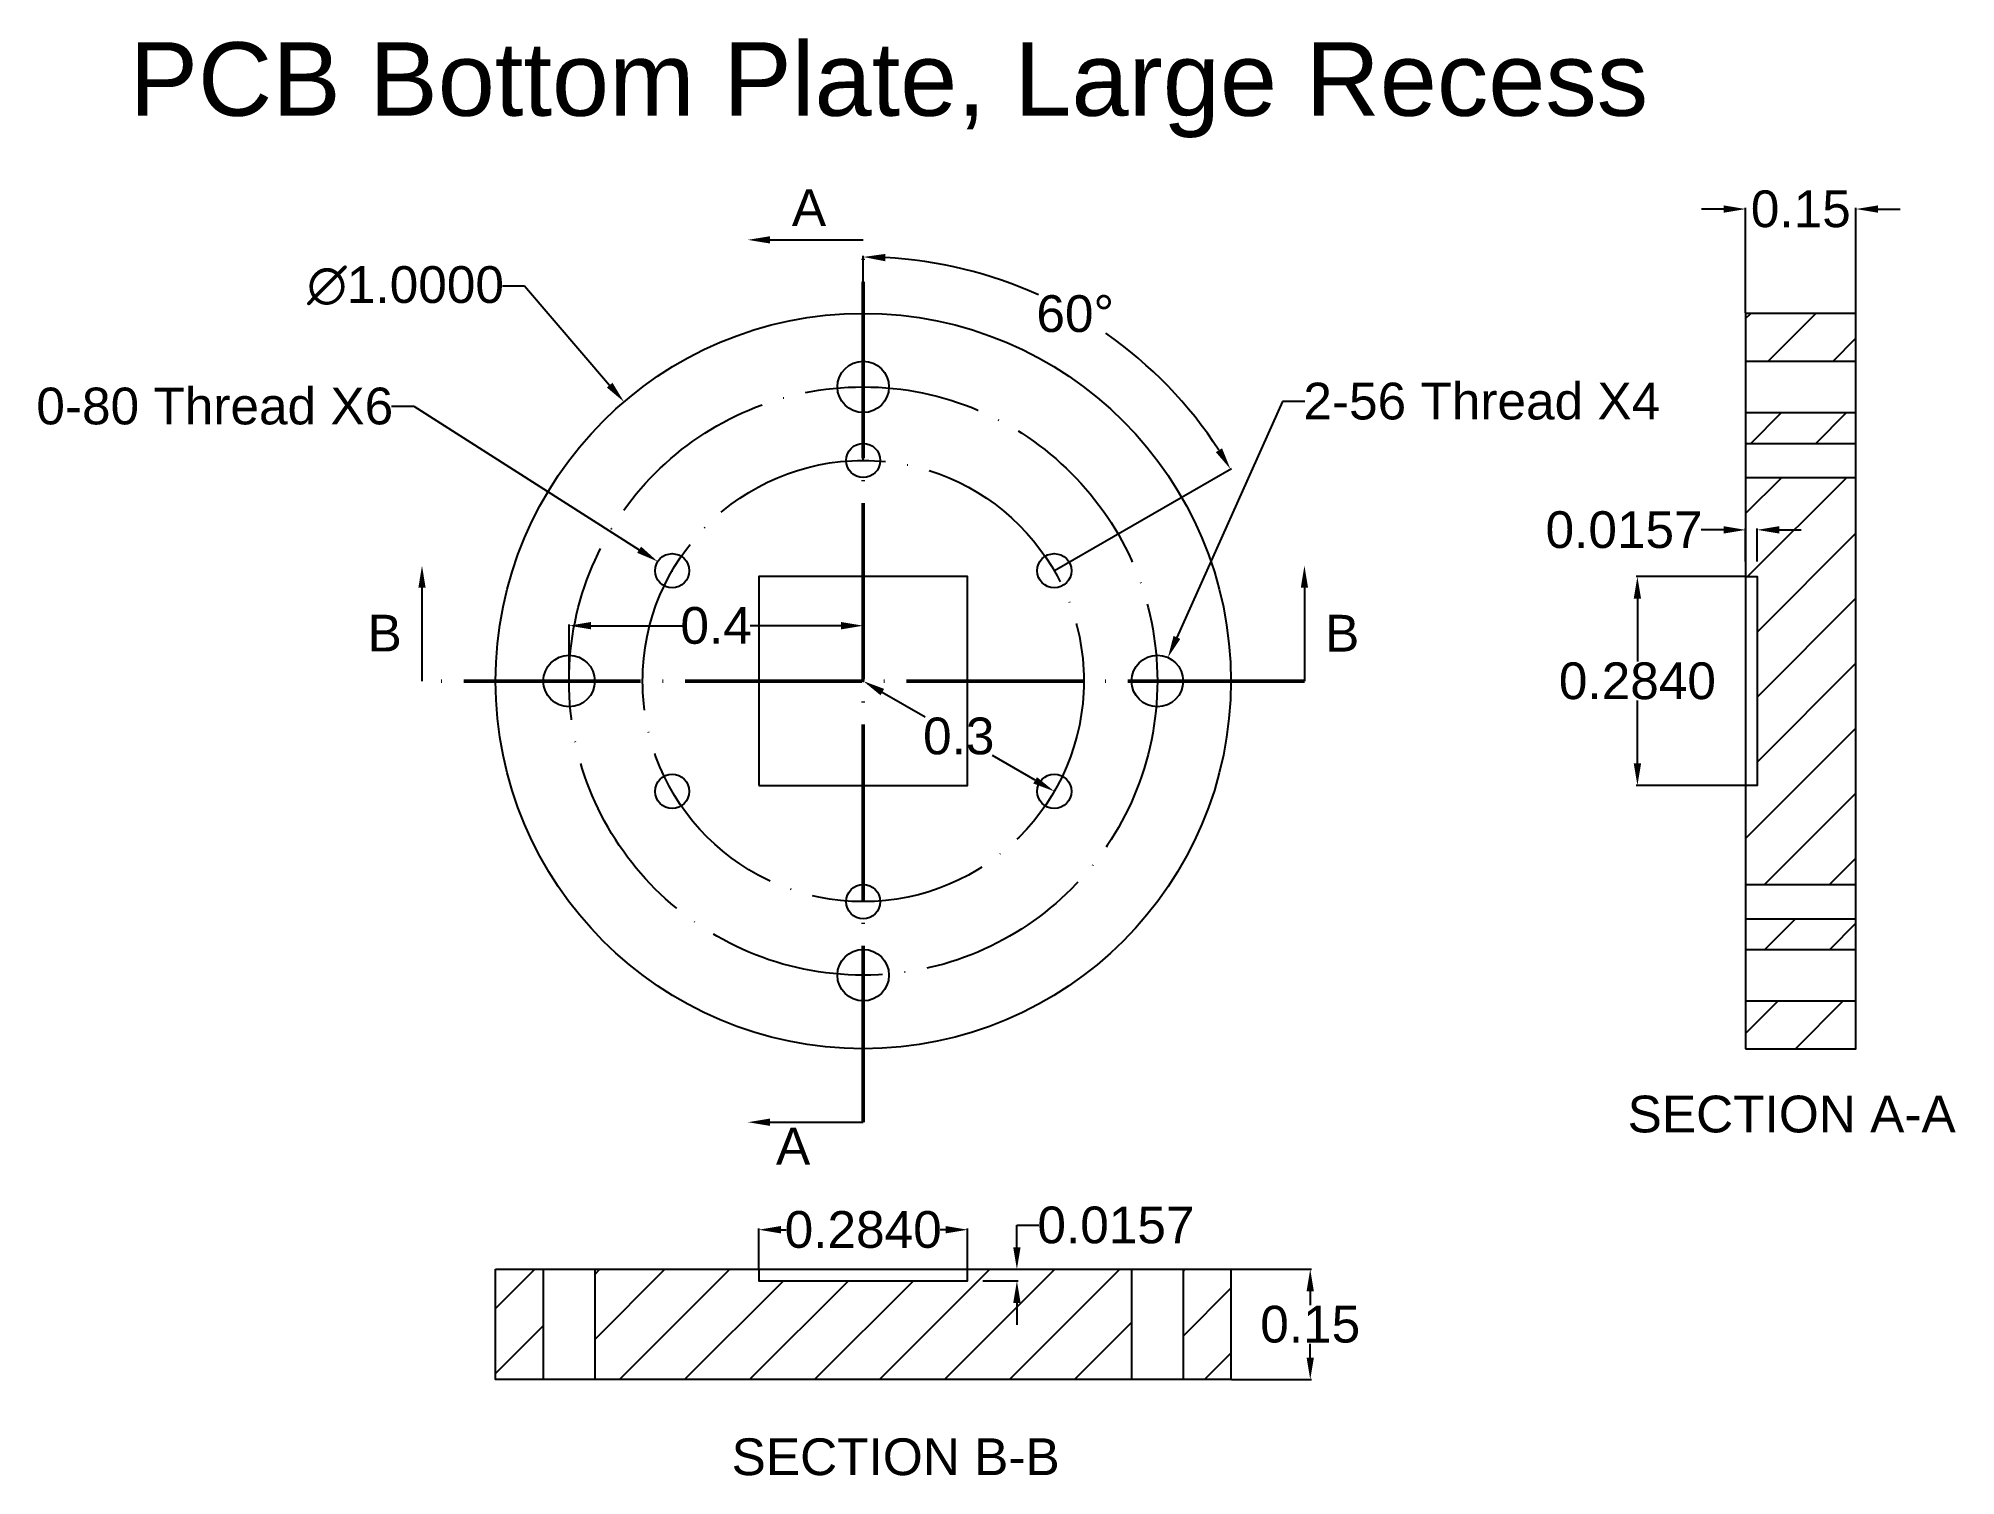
# Model space of a CAD drawing. Header units: inches. Extents: x -112 to 149, y -108 to 87.
import ezdxf
from ezdxf import colors
from ezdxf.entities.mleader import LeaderData, LeaderLine
from ezdxf.math import Vec2, Vec3

# ---------------------------------------------------------------- set-up
doc = ezdxf.new("R2010")
doc.units = ezdxf.units.IN
doc.header["$MEASUREMENT"] = 0
doc.linetypes.add('ACAD_ISO04W100', pattern=[30, 24, -3, 0, -3])
doc.styles.get("Standard").update_dxf_attribs({"font": 'ARIAL.TTF'})
doc.dimstyles.get("Standard").update_dxf_attribs({"dimtxt": 0.18, "dimasz": 0.18, "dimexe": 0.18, "dimexo": 0.0625, "dimgap": 0.09, "dimtad": 0, "dimtih": 1, "dimtoh": 1, "dimdec": 4, "dimzin": 0, "dimdsep": 46, "dimtxsty": 'Standard', "dimcen": 0.09, "dimadec": 0, "dimazin": 0, "dimtfac": 1, "dimtdec": 4, "dimtofl": 0, "dimtmove": 0, "dimatfit": 3, "dimfxl": 1, "dimtolj": 1, "dimtzin": 0, "dimarcsym": 0})

# ---------------------------------------------------------------- blocks, each defined once
blk = doc.blocks.new('*D166')
at = {"color": 0, "lineweight": -2}
for p, q in [((-49.06, 53.76), (-46.06, 53.76)), ((-46.06, 53.76), (-34.48, 40.25)), ((-0.09, 0), (0.09, 0)), ((0, -0.09), (0, 0.09))]:
    blk.add_line(p, q, dxfattribs=at)
at = {"color": 0}
blk.add_solid([(-34.1, 40.57), (-34.86, 39.92), (-32.53, 37.97)], dxfattribs=at)
at = {"layer": 'Defpoints', "color": 0}
for p in [(-32.53, 37.97), (32.53, -37.97)]:
    blk.add_point(p, dxfattribs=at)
at = {"color": 0, "insert": (-62.24, 53.76), "char_height": 5, "attachment_point": 5}
blk.add_mtext('\\A1;∅1.0000', dxfattribs=at)
blk = doc.blocks.new('*D167')
at = {"color": 0, "lineweight": -2}
for p, q in [((-64.13, 37.37), (-61.13, 37.37)), ((-61.13, 37.37), (-30.47, 17.86)), ((-26.07, 15), (-25.89, 15)), ((-25.98, 14.91), (-25.98, 15.09))]:
    blk.add_line(p, q, dxfattribs=at)
at = {"color": 0}
blk.add_solid([(-30.2, 18.28), (-30.74, 17.44), (-27.94, 16.25)], dxfattribs=at)
at = {"layer": 'Defpoints', "color": 0}
for p in [(-27.94, 16.25), (-24.02, 13.75)]:
    blk.add_point(p, dxfattribs=at)
at = {"color": 0, "insert": (-88.18, 37.37), "char_height": 5, "attachment_point": 5}
blk.add_mtext('\\A1;0-80 Thread X6', dxfattribs=at)
blk = doc.blocks.new('*D168')
at = {"color": 0, "lineweight": -2}
for p, q in [((57.04, 38.04), (42.66, 5.93)), ((60.04, 38.04), (57.04, 38.04)), ((39.91, 0), (40.09, 0)), ((40, -0.09), (40, 0.09))]:
    blk.add_line(p, q, dxfattribs=at)
at = {"color": 0}
blk.add_solid([(42.2, 6.14), (43.11, 5.73), (41.43, 3.19)], dxfattribs=at)
at = {"layer": 'Defpoints', "color": 0}
for p in [(41.43, 3.19), (38.57, -3.19)]:
    blk.add_point(p, dxfattribs=at)
at = {"color": 0, "insert": (84.12, 38.04), "char_height": 5, "attachment_point": 5}
blk.add_mtext('\\A1;2-56 Thread X4', dxfattribs=at)
blk = doc.blocks.new('*D170')
at = {"color": 0, "lineweight": -2}
for p, q in [((117, 64.19), (114, 64.19)), ((120, 50.06), (120, 64.37)), ((135, 50.06), (135, 64.37)), ((138, 64.19), (141, 64.19))]:
    blk.add_line(p, q, dxfattribs=at)
at = {"color": 0}
for points in [[(117, 64.69), (117, 63.69), (120, 64.19)], [(138, 64.69), (138, 63.69), (135, 64.19)]]:
    blk.add_solid(points, dxfattribs=at)
at = {"layer": 'Defpoints', "color": 0}
for p in [(135, 64.19), (120, 50), (135, 50)]:
    blk.add_point(p, dxfattribs=at)
at = {"color": 0, "insert": (127.5, 64.19), "char_height": 5, "attachment_point": 5}
blk.add_mtext('\\A1;0.15', dxfattribs=at)
blk = doc.blocks.new('*D173')
at = {"color": 0, "lineweight": -2}
for p, q in [((0, 30.06), (0, 57.85)), ((26.03, 15.03), (50.1, 28.92))]:
    blk.add_line(p, q, dxfattribs=at)
for start, end in [(65.597, 87.0189), (32.9811, 55.1043)]:
    blk.add_arc((0, 0), 57.67, start, end, dxfattribs=at)
at = {"color": 0}
for points in [[(2.99, 57.09), (3.01, 58.09), (0, 57.67)], [(48.8, 31.65), (47.95, 31.13), (49.94, 28.83)]]:
    blk.add_solid(points, dxfattribs=at)
at = {"layer": 'Defpoints', "color": 0}
for p in [(37.07, 44.17), (0, 30), (25.98, 15), (0, 0), (0, 0)]:
    blk.add_point(p, dxfattribs=at)
at = {"color": 0, "insert": (28.83, 49.94), "char_height": 5, "attachment_point": 5}
blk.add_mtext('\\A1;60°', dxfattribs=at)
blk = doc.blocks.new('*D175')
at = {"color": 0, "lineweight": -2}
for p, q in [((0.03, 0.05), (0.09, 0.16)), ((2.6, -1.5), (8.41, -4.86)), ((23.38, -13.5), (17.57, -10.14)), ((26.01, -14.95), (26.07, -14.84))]:
    blk.add_line(p, q, dxfattribs=at)
at = {"color": 0}
for points in [[(2.85, -1.07), (2.35, -1.93), (0, 0)], [(23.63, -13.07), (23.13, -13.93), (25.98, -15)]]:
    blk.add_solid(points, dxfattribs=at)
at = {"layer": 'Defpoints', "color": 0}
for p in [(0, 0), (25.98, -15), (25.98, -15)]:
    blk.add_point(p, dxfattribs=at)
at = {"color": 0, "insert": (12.99, -7.5), "char_height": 5, "attachment_point": 5}
blk.add_mtext('\\A1;0.3', dxfattribs=at)
blk = doc.blocks.new('*D176')
at = {"color": 0, "lineweight": -2}
for p, q in [((-40, 0.06), (-40, 7.71)), ((-37, 7.53), (-24.63, 7.53)), ((-3, 7.53), (-15.37, 7.53)), ((0, 0.06), (0, 7.71))]:
    blk.add_line(p, q, dxfattribs=at)
at = {"color": 0}
for points in [[(-37, 8.03), (-37, 7.03), (-40, 7.53)], [(-3, 8.03), (-3, 7.03), (0, 7.53)]]:
    blk.add_solid(points, dxfattribs=at)
at = {"layer": 'Defpoints', "color": 0}
for p in [(0, 7.53), (-40, 0), (0, 0)]:
    blk.add_point(p, dxfattribs=at)
at = {"color": 0, "insert": (-20, 7.53), "char_height": 5, "attachment_point": 5}
blk.add_mtext('\\A1;0.4', dxfattribs=at)
blk = doc.blocks.new('*D177')
at = {"color": 0, "lineweight": -2}
for p, q in [((20.9, -77), (20.9, -74)), ((20.9, -74), (23.9, -74)), ((16.26, -80), (21.08, -80)), ((16.26, -81.57), (21.08, -81.57)), ((20.9, -84.57), (20.9, -87.57))]:
    blk.add_line(p, q, dxfattribs=at)
at = {"color": 0}
for points in [[(20.4, -77), (21.4, -77), (20.9, -80)], [(20.4, -84.57), (21.4, -84.57), (20.9, -81.57)]]:
    blk.add_solid(points, dxfattribs=at)
at = {"layer": 'Defpoints', "color": 0}
for p in [(16.2, -80), (16.2, -81.57), (20.9, -81.57)]:
    blk.add_point(p, dxfattribs=at)
at = {"color": 0, "insert": (34.37, -74), "char_height": 5, "attachment_point": 5}
blk.add_mtext('\\A1;0.0157', dxfattribs=at)
blk = doc.blocks.new('*D178')
at = {"color": 0, "lineweight": -2}
for p, q in [((117, 20.56), (113.94, 20.56)), ((120, 16.26), (120, 20.74)), ((121.57, 16.26), (121.57, 20.74)), ((124.57, 20.56), (127.57, 20.56))]:
    blk.add_line(p, q, dxfattribs=at)
at = {"color": 0}
for points in [[(117, 21.06), (117, 20.06), (120, 20.56)], [(124.57, 21.06), (124.57, 20.06), (121.57, 20.56)]]:
    blk.add_solid(points, dxfattribs=at)
at = {"layer": 'Defpoints', "color": 0}
for p in [(121.57, 20.56), (120, 16.2), (121.57, 16.2)]:
    blk.add_point(p, dxfattribs=at)
at = {"color": 0, "insert": (103.47, 20.56), "char_height": 5, "attachment_point": 5}
blk.add_mtext('\\A1;0.0157', dxfattribs=at)
blk = doc.blocks.new('*D179')
at = {"color": 0, "lineweight": -2}
for p, q in [((-14.2, -79.94), (-14.2, -74.44)), ((-11.2, -74.62), (-10.46, -74.62)), ((11.2, -74.62), (10.46, -74.62)), ((14.2, -79.94), (14.2, -74.44))]:
    blk.add_line(p, q, dxfattribs=at)
at = {"color": 0}
for points in [[(-11.2, -74.12), (-11.2, -75.12), (-14.2, -74.62)], [(11.2, -74.12), (11.2, -75.12), (14.2, -74.62)]]:
    blk.add_solid(points, dxfattribs=at)
at = {"layer": 'Defpoints', "color": 0}
for p in [(14.2, -74.62), (-14.2, -80), (14.2, -80)]:
    blk.add_point(p, dxfattribs=at)
at = {"color": 0, "insert": (0, -74.62), "char_height": 5, "attachment_point": 5}
blk.add_mtext('\\A1;0.2840', dxfattribs=at)
blk = doc.blocks.new('*D180')
at = {"color": 0, "lineweight": -2}
for p, q in [((119.94, 14.2), (105.1, 14.2)), ((105.28, 11.2), (105.28, 2.64)), ((105.28, -11.2), (105.28, -2.64)), ((119.94, -14.2), (105.1, -14.2))]:
    blk.add_line(p, q, dxfattribs=at)
at = {"color": 0}
for points in [[(104.78, 11.2), (105.78, 11.2), (105.28, 14.2)], [(104.78, -11.2), (105.78, -11.2), (105.28, -14.2)]]:
    blk.add_solid(points, dxfattribs=at)
at = {"layer": 'Defpoints', "color": 0}
for p in [(120, 14.2), (105.28, -14.2), (120, -14.2)]:
    blk.add_point(p, dxfattribs=at)
at = {"color": 0, "insert": (105.28, 0), "char_height": 5, "attachment_point": 5}
blk.add_mtext('\\A1;0.2840', dxfattribs=at)
blk = doc.blocks.new('*D183')
at = {"color": 0, "lineweight": -2}
for p, q in [((50.06, -80), (60.97, -80)), ((60.79, -83), (60.79, -84.86)), ((60.79, -92), (60.79, -90.14)), ((50.06, -95), (60.97, -95))]:
    blk.add_line(p, q, dxfattribs=at)
at = {"color": 0}
for points in [[(60.29, -83), (61.29, -83), (60.79, -80)], [(60.29, -92), (61.29, -92), (60.79, -95)]]:
    blk.add_solid(points, dxfattribs=at)
at = {"layer": 'Defpoints', "color": 0}
for p in [(50, -80), (50, -95), (60.79, -95)]:
    blk.add_point(p, dxfattribs=at)
at = {"color": 0, "insert": (60.79, -87.5), "char_height": 5, "attachment_point": 5}
blk.add_mtext('\\A1;0.15', dxfattribs=at)

msp = doc.modelspace()

# ---------------------------------------------------------------- hatches: boundary and pattern name
h = msp.add_hatch()
h.set_pattern_fill('ANSI31', color=256, scale=50)
h.paths.add_polyline_path([(135, 50), (120, 50), (120, 43.49977), (135, 43.49977)])
h.paths.add_polyline_path([(135, 36.49977), (120, 36.49977), (120, 32.325), (135, 32.325)])
h.paths.add_polyline_path([(135, 27.675), (120, 27.675), (120, 14.2), (121.57, 14.2), (121.57, -14.2), (120, -14.2), (120, -27.675), (135, -27.675)])
h.paths.add_polyline_path([(135, -32.325), (120, -32.325), (120, -36.5), (135, -36.5)])
h.paths.add_polyline_path([(135, -43.5), (120, -43.5), (120, -50), (135, -50)])
h = msp.add_hatch()
h.set_pattern_fill('ANSI31', color=256, scale=50)
h.paths.add_polyline_path([(-43.5, -80), (-50, -80), (-50, -95), (-43.5, -95)])
h.paths.add_polyline_path([(36.5, -80), (14.2, -80), (14.2, -81.57), (-14.2, -81.57), (-14.2, -80), (-36.5, -80), (-36.5, -95), (36.5, -95)])
h.paths.add_polyline_path([(50, -80), (43.5, -80), (43.5, -95), (50, -95)])

# ---------------------------------------------------------------- linework, layer by layer
at = {"linetype": 'ACAD_ISO04W100', "lineweight": 50}
for p, q in [((0, -60), (0, 60)), ((60, 0), (-60, 0))]:
    msp.add_line(p, q, dxfattribs=at)
for p, q in [((120, 43.49977), (135, 43.49977)), ((120, 36.49977), (135, 36.49977)), ((120, 32.325), (135, 32.325)), ((120, 14.2), (120, -14.2)), ((120, -32.325), (135, -32.325)), ((120, -36.5), (135, -36.5)), ((120, -43.5), (135, -43.5)), ((-43.5, -80), (-43.5, -95)), ((-36.5, -80), (-36.5, -95)), ((-14.2, -80), (14.2, -80)), ((36.5, -80), (36.5, -95)), ((43.5, -80), (43.5, -95))]:
    msp.add_line(p, q)
for points in [[(120, -50), (135, -50), (135, 50), (120, 50), (120, 14.2), (121.57, 14.2), (121.57, -14.2), (120, -14.2)], [(-14.2, -14.2), (14.2, -14.2), (14.2, 14.2), (-14.2, 14.2)], [(-50, -80), (-14.2, -80), (-14.2, -81.57), (14.2, -81.57), (14.2, -80), (50, -80), (50, -95), (-50, -95)]]:
    msp.add_lwpolyline(points, close=True)
for points in [[(120, 27.675), (135, 27.675)], [(120, -27.675), (135, -27.675)]]:
    msp.add_lwpolyline(points)
for centre, radius in [((0, 0), 50), ((0, 40), 3.5), ((0, 30), 2.325), ((-25.98076, 15), 2.325), ((25.98076, 15), 2.325), ((-40, 0), 3.5), ((40, 0), 3.5), ((-25.98076, -15), 2.325), ((25.98076, -15), 2.325), ((0, -30), 2.325), ((0, -40), 3.5)]:
    msp.add_circle(centre, radius)
at = {"linetype": 'ACAD_ISO04W100'}
for radius in [40, 30]:
    msp.add_circle((0, 0), radius, dxfattribs=at)

# ---------------------------------------------------------------- texts
for s, height, p in [('PCB Bottom Plate, Large Recess', 10, (-99.77875, 76.87534)), ('A', 5, (-9.70327, 61.89295)), ('B', 5, (-67.39618, 4.01845)), ('B', 5, (62.80756, 4.00534)), ('SECTION A-A', 5, (103.94583, -61.38607)), ('A', 5, (-11.8588, -65.75741)), ('SECTION B-B', 5, (-17.90075, -107.99663))]:
    msp.add_text(s, height=height).set_placement(p)

# ---------------------------------------------------------------- dimensions: what is measured, and where the dimension line sits
for base, p1, p2, text, picture, middle in [((135, 64.19258), (120, 50), (135, 50), '0.15', '*D170', (127.5, 64.19258)), ((0, 7.53424), (-40, 0), (0, 0), '0.4', '*D176', (-20, 7.53424))]:
    dim = msp.add_linear_dim(base=base, p1=p1, p2=p2, text=text, dimstyle='Standard', override={"dimtxt": 5, "dimasz": 3, "dimlfac": 0.01})
    dim.commit()
    dim.dimension.update_dxf_attribs({"geometry": picture, "text_midpoint": middle})
dim = msp.add_angular_dim_2l(base=(37.06675, 44.17443), line1=((0, 0), (25.98076, 15)), line2=((0, 30), (0, 0)), dimstyle='Standard', override={"dimtxt": 5, "dimasz": 3})
dim.commit()
dim.dimension.update_dxf_attribs({"geometry": '*D173', "text_midpoint": (28.83281, 49.93989)})
dim = msp.add_diameter_dim_2p(p1=(32.53116, -37.97003), p2=(-32.53116, 37.97003), dimstyle='Standard', override={"dimtxt": 5, "dimasz": 3, "dimlfac": 0.01})
dim.commit()
dim.dimension.update_dxf_attribs({"geometry": '*D166', "text_midpoint": (-62.24294, 53.76413), "dimtype": 163})
for p1, p2, text, picture, middle in [((38.56941, -3.19428), (41.43059, 3.19428), '2-56 Thread X4', '*D168', (84.12239, 38.03666)), ((-24.01931, 13.75167), (-27.94221, 16.24833), '0-80 Thread X6', '*D167', (-88.17898, 37.36747))]:
    dim = msp.add_diameter_dim_2p(p1=p1, p2=p2, text=text, dimstyle='Standard', override={"dimtxt": 5, "dimasz": 3, "dimlfac": 0.01})
    dim.commit()
    dim.dimension.update_dxf_attribs({"geometry": picture, "text_midpoint": middle, "dimtype": 163})
for base, p1, p2, picture, middle in [((121.57, 20.55654), (120, 16.2), (121.57, 16.2), '*D178', (103.46976, 20.55654)), ((14.2, -74.62405), (-14.2, -80), (14.2, -80), '*D179', (0, -74.62405))]:
    dim = msp.add_linear_dim(base=base, p1=p1, p2=p2, dimstyle='Standard', override={"dimtxt": 5, "dimasz": 3, "dimlfac": 0.01})
    dim.commit()
    dim.dimension.update_dxf_attribs({"geometry": picture, "text_midpoint": middle, "dimtype": 160})
for base, p1, p2, picture, middle in [((105.28052, -14.2), (120, 14.2), (120, -14.2), '*D180', (105.28052, 0)), ((20.89819, -81.57), (16.2, -80), (16.2, -81.57), '*D177', (34.36677, -74))]:
    dim = msp.add_linear_dim(base=base, p1=p1, p2=p2, angle=90, dimstyle='Standard', override={"dimtxt": 5, "dimasz": 3, "dimlfac": 0.01})
    dim.commit()
    dim.dimension.update_dxf_attribs({"geometry": picture, "text_midpoint": middle, "dimtype": 160})
dim = msp.add_aligned_dim(p1=(0, 0), p2=(25.98076, -15), distance=0, text='0.3', dimstyle='Standard', override={"dimtxt": 5, "dimasz": 3, "dimlfac": 0.01})
dim.commit()
dim.dimension.update_dxf_attribs({"geometry": '*D175', "text_midpoint": (12.99038, -7.5)})
dim = msp.add_linear_dim(base=(60.78556, -95), p1=(50, -80), p2=(50, -95), angle=90, dimstyle='Standard', override={"dimtxt": 5, "dimasz": 3, "dimdec": 2, "dimlfac": 0.01})
dim.commit()
dim.dimension.update_dxf_attribs({"geometry": '*D183', "text_midpoint": (60.78556, -87.5)})

# ---------------------------------------------------------------- leaders
at = {"lineweight": 50}
ml = msp.add_multileader_mtext('Standard', dxfattribs=at)
ml.set_content('', color=256)
ml.set_leader_properties()
ml.build(insert=Vec2(0, 0))
ml.multileader.update_dxf_attribs({"dogleg_length": 0.36, "arrow_head_size": 3})
ctx = ml.context
ctx.base_point, ctx.char_height, ctx.arrow_head_size, ctx.landing_gap_size, ctx.plane_origin, ctx.plane_x_axis, ctx.plane_y_axis = Vec3(0.18, 60), 0.18, 3, 0.09, Vec3(-15.6917, 60), Vec3(-1, 0), Vec3(0, -1)
ctx.text_align_type = 2
notes = []
notes.append((ctx, [(0, (1, 1, 0), (-0.36, 60), (1, 0), 0.36, [(0, [(-15.6917, 60)], 0, [])])]))
ctx.mtext.insert, ctx.mtext.text_direction, ctx.mtext.rotation, ctx.mtext.alignment, ctx.mtext.flow_direction = Vec3(0.09, 59.91), Vec3(-1, 0), 3.141592654, 3, 5
ml = msp.add_multileader_mtext('Standard', dxfattribs=at)
ml.set_content('', color=256)
ml.set_leader_properties()
ml.build(insert=Vec2(0, 0))
ml.multileader.update_dxf_attribs({"dogleg_length": 0.36, "arrow_head_size": 3})
ctx = ml.context
ctx.base_point, ctx.char_height, ctx.arrow_head_size, ctx.landing_gap_size, ctx.plane_origin, ctx.plane_x_axis, ctx.plane_y_axis = Vec3(-60, -0.18), 0.18, 3, 0.09, Vec3(-60, 15.6917), Vec3(0, 1), Vec3(-1, 0)
ctx.text_align_type = 2
notes.append((ctx, [(0, (1, 1, 0), (-60, 0.36), (0, -1), 0.36, [(0, [(-60, 15.6917)], 0, [])])]))
ctx.mtext.insert, ctx.mtext.text_direction, ctx.mtext.rotation, ctx.mtext.alignment, ctx.mtext.flow_direction = Vec3(-60.09, -0.09), Vec3(0, 1), 1.570796327, 3, 5
ml = msp.add_multileader_mtext('Standard', dxfattribs=at)
ml.set_content('', color=256)
ml.set_leader_properties()
ml.build(insert=Vec2(0, 0))
ml.multileader.update_dxf_attribs({"dogleg_length": 0.36, "arrow_head_size": 3})
ctx = ml.context
ctx.base_point, ctx.char_height, ctx.arrow_head_size, ctx.landing_gap_size, ctx.plane_origin, ctx.plane_x_axis, ctx.plane_y_axis = Vec3(60, -0.18), 0.18, 3, 0.09, Vec3(60, 15.6917), Vec3(0, 1), Vec3(-1, 0)
ctx.text_align_type = 2
notes.append((ctx, [(0, (1, 1, 0), (60, 0.36), (0, -1), 0.36, [(0, [(60, 15.6917)], 0, [])])]))
ctx.mtext.insert, ctx.mtext.text_direction, ctx.mtext.rotation, ctx.mtext.alignment, ctx.mtext.flow_direction = Vec3(59.91, -0.09), Vec3(0, 1), 1.570796327, 3, 5
ml = msp.add_multileader_mtext('Standard', dxfattribs=at)
ml.set_content('', color=256)
ml.set_leader_properties()
ml.build(insert=Vec2(0, 0))
ml.multileader.update_dxf_attribs({"dogleg_length": 0.36, "arrow_head_size": 3})
ctx = ml.context
ctx.base_point, ctx.char_height, ctx.arrow_head_size, ctx.landing_gap_size, ctx.plane_origin, ctx.plane_x_axis, ctx.plane_y_axis = Vec3(0.18, -60), 0.18, 3, 0.09, Vec3(-15.6917, -60), Vec3(-1, 0), Vec3(0, -1)
ctx.text_align_type = 2
notes.append((ctx, [(0, (1, 1, 0), (-0.36, -60), (1, 0), 0.36, [(0, [(-15.6917, -60)], 0, [])])]))
ctx.mtext.insert, ctx.mtext.text_direction, ctx.mtext.rotation, ctx.mtext.alignment, ctx.mtext.flow_direction = Vec3(0.09, -60.09), Vec3(-1, 0), 3.141592654, 3, 5
for ctx, leaders in notes:
    for number, flags, end, landing, length, lines in leaders:
        leader = LeaderData()
        leader.index, (leader.has_last_leader_line, leader.has_dogleg_vector, leader.attachment_direction) = number, flags
        leader.last_leader_point, leader.dogleg_vector, leader.dogleg_length = Vec3(end), Vec3(landing), length
        for number, points, colour, breaks in lines:
            line = LeaderLine()
            line.index, line.vertices, line.color, line.breaks = number, Vec3.list(points), colors.encode_raw_color(colour), breaks
            leader.lines.append(line)
        ctx.leaders.append(leader)

doc.saveas('drawing.dxf')
